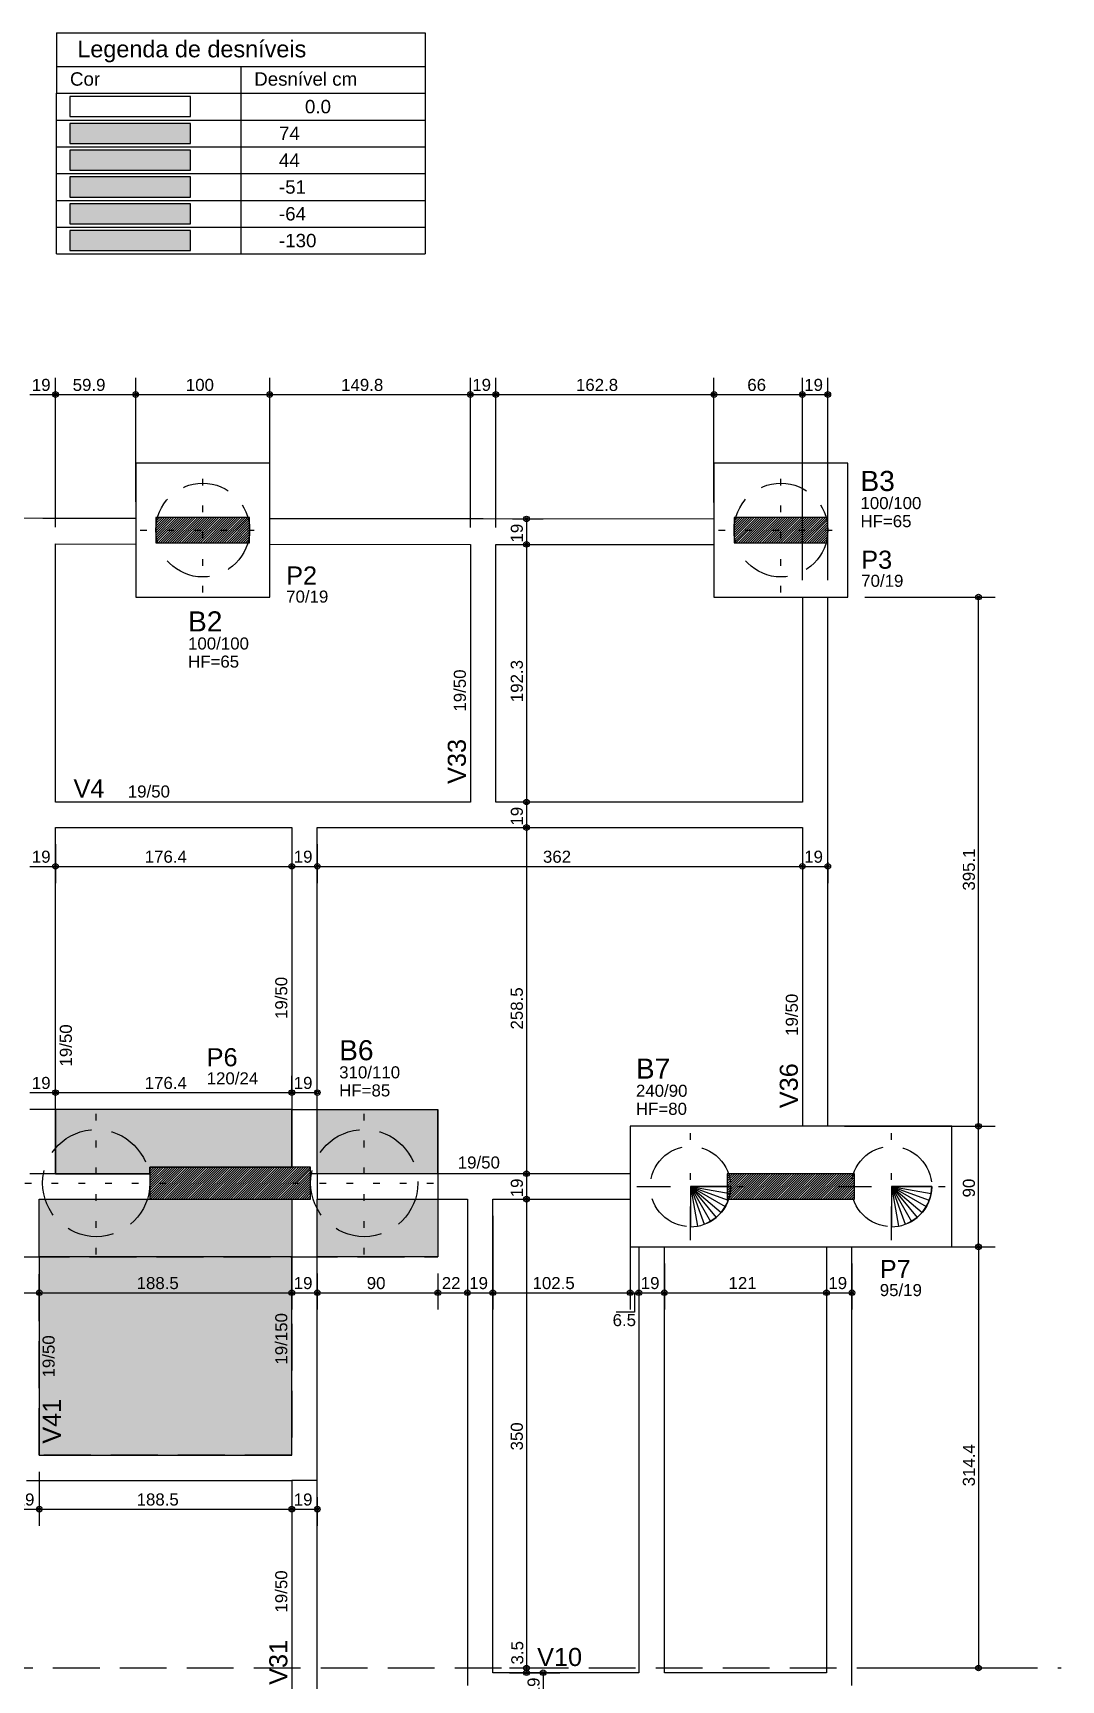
# Model space of a CAD drawing. Extents: x 0 to 119, y 0 to 84.
# Drawn here: x 24.06 to 39.4, y 30.55 to 55.14 of the extents above; entities that cross this region are included whole.
import ezdxf

# ---------------------------------------------------------------- set-up
doc = ezdxf.new("R2010")
doc.units = 0
doc.header["$MEASUREMENT"] = 0
for name, pattern in [('ESTILO_TQS_0001', [1, 0.7, -0.3]), ('ESTILO_TQS_0002', [0.4, 0.1, -0.3]), ('ESTILO_TQS_0003', [1.5, 0.5, -0.4, 0.1, -0.5])]:
    doc.linetypes.add(name, pattern=pattern)
for name, color, linetype in [('1', 3, 'CONTINUOUS'), ('10', 252, 'CONTINUOUS'), ('18', 6, 'CONTINUOUS'), ('23', 100, 'CONTINUOUS'), ('25', 130, 'CONTINUOUS'), ('26', 10, 'CONTINUOUS'), ('3', 7, 'CONTINUOUS'), ('32', 250, 'CONTINUOUS'), ('36', 7, 'CONTINUOUS'), ('37', 7, 'CONTINUOUS'), ('41', 7, 'CONTINUOUS'), ('50', 7, 'CONTINUOUS'), ('54', 7, 'CONTINUOUS'), ('62', 7, 'CONTINUOUS')]:
    doc.layers.add(name, color=color, linetype=linetype)
doc.styles.add('TQS_ARIAL', font='arial.ttf')

msp = doc.modelspace()

# ---------------------------------------------------------------- linework, layer by layer
at = {"layer": '1', "color": 3, "linetype": 'Continuous'}
for p, q in [((26.59376, 47.71812), (26.59376, 47.71812)), ((26.59376, 47.71812), (26.59376, 47.71812)), ((35.223805, 47.718099), (35.223805, 47.718099)), ((35.223805, 47.718099), (35.223805, 47.718099)), ((27.003781, 37.96812), (27.003781, 37.96812)), ((27.003781, 37.96812), (27.003781, 37.96812)), ((35.373804, 37.91612), (35.373804, 37.91612)), ((35.373804, 37.91612), (35.373804, 37.91612))]:
    msp.add_line(p, q, dxfattribs=at)
for points in [[(33.873804, 37.91612), (33.873804, 37.31612), (33.926121, 37.318405), (33.977993, 37.325235), (34.028132, 37.336307), (34.079016, 37.352304), (34.131526, 37.37429), (34.173804, 37.396505), (34.222381, 37.427761), (34.259477, 37.456493), (34.299066, 37.492856), (34.333431, 37.530447), (34.368263, 37.576252), (34.393419, 37.61612), (34.419553, 37.666804), (34.43762, 37.710908), (34.45483, 37.766424), (34.464689, 37.811931), (34.471978, 37.869342), (34.473804, 37.91612), (33.873804, 37.91612)], [(36.873804, 37.91612), (36.873804, 37.31612), (36.926121, 37.318405), (36.977993, 37.325235), (37.028132, 37.336307), (37.079016, 37.352304), (37.131526, 37.37429), (37.173804, 37.396505), (37.222381, 37.427761), (37.259477, 37.456493), (37.299066, 37.492856), (37.333431, 37.530447), (37.368263, 37.576252), (37.393419, 37.61612), (37.419553, 37.666804), (37.43762, 37.710908), (37.45483, 37.766424), (37.464689, 37.811931), (37.471978, 37.869342), (37.473804, 37.91612), (36.873804, 37.91612)]]:
    msp.add_lwpolyline(points, dxfattribs=at)
at = {"layer": '10', "color": 252, "linetype": 'ESTILO_TQS_0002'}
for p, q in [((26.59376, 46.78502), (26.59376, 48.65122)), ((35.223805, 46.784999), (35.223805, 48.651199)), ((25.66066, 47.71812), (27.52686, 47.71812)), ((34.290705, 47.718099), (36.156905, 47.718099)), ((25.003781, 36.90172), (25.003781, 39.03452)), ((29.003781, 36.90172), (29.003781, 39.03452)), ((23.937381, 37.96812), (26.070181, 37.96812)), ((27.937381, 37.96812), (30.070181, 37.96812))]:
    msp.add_line(p, q, dxfattribs=at)
at = {"layer": '10', "color": 252, "linetype": 'ESTILO_TQS_0003'}
for p, q in [((33.873804, 37.11632), (33.873804, 38.71592)), ((36.873804, 37.11632), (36.873804, 38.71592)), ((33.074004, 37.91612), (34.673604, 37.91612)), ((36.074004, 37.91612), (37.673604, 37.91612))]:
    msp.add_line(p, q, dxfattribs=at)
at = {"layer": '10', "color": 252, "linetype": 'Continuous'}
for p, q in [((33.873804, 37.91612), (33.873804, 37.31612)), ((33.873804, 37.91612), (33.977993, 37.325235)), ((33.873804, 37.91612), (34.079016, 37.352304)), ((33.873804, 37.91612), (34.173804, 37.396505)), ((33.873804, 37.91612), (34.259477, 37.456493)), ((33.873804, 37.91612), (34.333431, 37.530447)), ((33.873804, 37.91612), (34.393419, 37.61612)), ((33.873804, 37.91612), (34.43762, 37.710908)), ((33.873804, 37.91612), (34.464689, 37.811931)), ((33.873804, 37.91612), (34.473804, 37.91612)), ((36.873804, 37.91612), (36.873804, 37.31612)), ((36.873804, 37.91612), (36.977993, 37.325235)), ((36.873804, 37.91612), (37.079016, 37.352304)), ((36.873804, 37.91612), (37.173804, 37.396505)), ((36.873804, 37.91612), (37.259477, 37.456493)), ((36.873804, 37.91612), (37.333431, 37.530447)), ((36.873804, 37.91612), (37.393419, 37.61612)), ((36.873804, 37.91612), (37.43762, 37.710908)), ((36.873804, 37.91612), (37.464689, 37.811931)), ((36.873804, 37.91612), (37.473804, 37.91612))]:
    msp.add_line(p, q, dxfattribs=at)
at = {"layer": '10', "color": 252, "linetype": 'ESTILO_TQS_0001'}
for centre, radius in [((26.59376, 47.71812), 0.7), ((35.223805, 47.718099), 0.7), ((25.003781, 37.96812), 0.8), ((29.003781, 37.96812), 0.8), ((33.873804, 37.91612), 0.6), ((36.873804, 37.91612), 0.6)]:
    msp.add_circle(centre, radius, dxfattribs=at)
at = {"layer": '18', "color": 6, "linetype": 'ESTILO_TQS_0001'}
for p, q in [((24.395129, 39.06812), (24.015129, 39.06812)), ((27.923782, 39.06812), (28.303782, 39.06812)), ((30.103781, 38.10812), (30.103781, 37.72812)), ((23.903781, 36.86812), (30.103781, 36.86812))]:
    msp.add_line(p, q, dxfattribs=at)
at = {"layer": '18', "color": 6, "linetype": 'Continuous'}
for p, q in [((27.923782, 39.06812), (24.395129, 39.06812)), ((28.303782, 39.06812), (30.103781, 39.06812)), ((30.103781, 38.10812), (30.103781, 39.06812)), ((30.103781, 37.72812), (30.103781, 36.86812))]:
    msp.add_line(p, q, dxfattribs=at)
for points in [[(25.59376, 46.71812), (27.59376, 46.71812), (27.59376, 48.71812), (25.59376, 48.71812), (25.59376, 46.71812)], [(34.223805, 46.718099), (36.223805, 46.718099), (36.223805, 48.718099), (34.223805, 48.718099), (34.223805, 46.718099)], [(32.973804, 37.01612), (37.773804, 37.01612), (37.773804, 38.81612), (32.973804, 38.81612), (32.973804, 37.01612)]]:
    msp.add_lwpolyline(points, dxfattribs=at)
at = {"layer": '23', "color": 100, "linetype": 'Continuous'}
msp.add_lwpolyline([(24.612257, 52.690964), (26.412257, 52.690964), (26.412257, 52.990964), (24.612257, 52.990964), (24.612257, 52.690964)], dxfattribs=at)
for points in [[(24.612257, 52.690964), (26.412257, 52.690964), (26.412257, 52.990964)], [(24.612257, 52.690964), (26.412257, 52.990964), (24.612257, 52.990964)], [(24.612257, 52.690964), (24.612257, 52.990964), (24.612257, 52.690964)]]:
    msp.add_solid(points, dxfattribs=at)
at = {"layer": '25', "color": 130, "linetype": 'Continuous'}
msp.add_lwpolyline([(24.612257, 53.490964), (26.412257, 53.490964), (26.412257, 53.790964), (24.612257, 53.790964), (24.612257, 53.490964)], dxfattribs=at)
for points in [[(24.612257, 53.490964), (26.412257, 53.490964), (26.412257, 53.790964)], [(24.612257, 53.490964), (26.412257, 53.790964), (24.612257, 53.790964)], [(24.612257, 53.490964), (24.612257, 53.790964), (24.612257, 53.490964)]]:
    msp.add_solid(points, dxfattribs=at)
at = {"layer": '26', "color": 10, "linetype": 'Continuous'}
msp.add_lwpolyline([(24.612257, 53.090964), (26.412257, 53.090964), (26.412257, 53.390964), (24.612257, 53.390964), (24.612257, 53.090964)], dxfattribs=at)
for points in [[(24.612257, 53.090964), (26.412257, 53.090964), (26.412257, 53.390964)], [(24.612257, 53.090964), (26.412257, 53.390964), (24.612257, 53.390964)], [(24.612257, 53.090964), (24.612257, 53.390964), (24.612257, 53.090964)]]:
    msp.add_solid(points, dxfattribs=at)
at = {"layer": '3', "color": 7, "linetype": 'Continuous'}
for p, q in [((24.412257, 55.140964), (24.412257, 54.240964)), ((24.412257, 55.140964), (29.912257, 55.140964)), ((29.912257, 55.140964), (29.912257, 54.640964)), ((24.412257, 54.640964), (29.912257, 54.640964)), ((27.162257, 54.640964), (27.162257, 54.240964)), ((29.912257, 54.640964), (29.912257, 54.240964)), ((24.412257, 54.240964), (29.912257, 54.240964)), ((24.412257, 53.840964), (24.412257, 54.240964)), ((27.162257, 54.240964), (27.162257, 53.840964)), ((29.912257, 54.240964), (29.912257, 53.840964)), ((24.412257, 53.840964), (29.912257, 53.840964)), ((24.412257, 53.440964), (24.412257, 53.840964)), ((27.162257, 53.840964), (27.162257, 53.440964)), ((29.912257, 53.840964), (29.912257, 53.440964)), ((24.412257, 53.440964), (29.912257, 53.440964)), ((24.412257, 53.040964), (24.412257, 53.440964)), ((27.162257, 53.440964), (27.162257, 53.040964)), ((29.912257, 53.440964), (29.912257, 53.040964)), ((24.412257, 53.040964), (29.912257, 53.040964)), ((24.412257, 52.640964), (24.412257, 53.040964)), ((27.162257, 53.040964), (27.162257, 52.640964)), ((29.912257, 53.040964), (29.912257, 52.640964)), ((24.412257, 52.640964), (29.912257, 52.640964)), ((24.412257, 52.640964), (24.412257, 52.640964)), ((24.412257, 52.240964), (24.412257, 52.640964)), ((27.162257, 52.640964), (27.162257, 52.640964)), ((27.162257, 52.640964), (27.162257, 52.240964)), ((29.912257, 52.640964), (29.912257, 52.640964)), ((29.912257, 52.640964), (29.912257, 52.240964)), ((24.412257, 51.840964), (24.412257, 52.240964)), ((24.412257, 52.240964), (29.912257, 52.240964)), ((24.412257, 52.240964), (24.412257, 52.240964)), ((24.412257, 52.240964), (29.912257, 52.240964)), ((24.412257, 52.240964), (24.412257, 52.240964)), ((27.162257, 52.240964), (27.162257, 51.840964)), ((27.162257, 52.240964), (27.162257, 52.240964)), ((27.162257, 52.240964), (27.162257, 52.240964)), ((29.912257, 52.240964), (29.912257, 51.840964)), ((29.912257, 52.240964), (29.912257, 52.240964)), ((29.912257, 52.240964), (29.912257, 52.240964)), ((24.412257, 51.840964), (29.912257, 51.840964)), ((24.395129, 38.10812), (24.015129, 38.10812)), ((25.803781, 38.10812), (24.395129, 38.10812)), ((28.303782, 38.10812), (28.203781, 38.10812)), ((28.303782, 38.10812), (28.303782, 37.72812))]:
    msp.add_line(p, q, dxfattribs=at)
for points in [[(24.612257, 53.890964), (26.412257, 53.890964), (26.412257, 54.190964), (24.612257, 54.190964), (24.612257, 53.890964)], [(24.612257, 53.490964), (26.412257, 53.490964), (26.412257, 53.790964), (24.612257, 53.790964), (24.612257, 53.490964)], [(24.612257, 53.090964), (26.412257, 53.090964), (26.412257, 53.390964), (24.612257, 53.390964), (24.612257, 53.090964)], [(24.612257, 52.690964), (26.412257, 52.690964), (26.412257, 52.990964), (24.612257, 52.990964), (24.612257, 52.690964)], [(24.612257, 52.290964), (26.412257, 52.290964), (26.412257, 52.590964), (24.612257, 52.590964), (24.612257, 52.290964)], [(24.612257, 51.890964), (26.412257, 51.890964), (26.412257, 52.190964), (24.612257, 52.190964), (24.612257, 51.890964)], [(24.205308, 47.890829), (19.99376, 47.89402)], [(25.59376, 47.889526), (24.205308, 47.890829)], [(30.778962, 47.88466), (27.59376, 47.887649)], [(34.223805, 47.881428), (30.778962, 47.88466)], [(24.395129, 47.51065), (25.59376, 47.509526)], [(24.395129, 43.657811), (24.395129, 47.51065)], [(27.59376, 47.507649), (30.588783, 47.504839)], [(30.588783, 47.504839), (30.588783, 43.657811)], [(30.968783, 47.504482), (34.223805, 47.501428)], [(30.968783, 43.657811), (30.968783, 47.504482)], [(35.543772, 46.718099), (35.543772, 43.657811)], [(35.923772, 43.467811), (35.923772, 46.718099)], [(28.113782, 43.657811), (24.395129, 43.657811)], [(30.588783, 43.657811), (28.113782, 43.657811)], [(35.543772, 43.657811), (30.968783, 43.657811)], [(35.923772, 38.81612), (35.923772, 43.467811)], [(24.395129, 43.277811), (27.923782, 43.277811)], [(24.395129, 41.93636), (24.395129, 43.277811)], [(27.923782, 43.277811), (27.923782, 38.20812)], [(28.303782, 43.277811), (30.778783, 43.277811)], [(28.303782, 38.10812), (28.303782, 43.277811)], [(30.778783, 43.277811), (35.543772, 43.277811)], [(35.543772, 43.277811), (35.543772, 38.81612)], [(24.395129, 38.10812), (24.395129, 41.93636)], [(30.73376, 38.10812), (28.303782, 38.10812)], [(32.973804, 38.10812), (30.73376, 38.10812)], [(28.303782, 37.72812), (30.54376, 37.72812)], [(28.303782, 33.71812), (28.303782, 37.72812)], [(30.54376, 37.72812), (30.54376, 30.467146)], [(30.92376, 30.657146), (30.92376, 37.72812)], [(30.92376, 37.72812), (32.973804, 37.72812)], [(33.103824, 37.01612), (33.103824, 30.657146)], [(33.483824, 30.657146), (33.483824, 37.01612)], [(35.903826, 37.01612), (35.903826, 30.657146)], [(36.283826, 30.467146), (36.283826, 37.01612)], [(28.303782, 30.205977), (28.303782, 33.71812)], [(23.963775, 33.52812), (27.923782, 33.52812)], [(27.923782, 33.52812), (27.923782, 30.205977)], [(28.303782, 33.52812), (27.923782, 33.52812)], [(33.103824, 30.657146), (30.92376, 30.657146)], [(35.903826, 30.657146), (33.483824, 30.657146)]]:
    msp.add_lwpolyline(points, dxfattribs=at)
at = {"layer": '3', "color": 7, "linetype": 'ESTILO_TQS_0001'}
for points in [[(24.153775, 33.90812), (24.153775, 36.86812)], [(27.923782, 36.86812), (27.923782, 33.90812)], [(27.923782, 33.90812), (24.153775, 33.90812)]]:
    msp.add_lwpolyline(points, dxfattribs=at)
at = {"layer": '32', "color": 250, "linetype": 'Continuous'}
for p, q in [((24.395129, 47.76065), (24.395129, 49.992069)), ((24.395129, 47.76065), (24.395129, 49.992069)), ((25.59376, 48.139526), (25.59376, 49.992069)), ((25.59376, 48.139526), (25.59376, 49.992069)), ((27.59376, 48.137649), (27.59376, 49.992069)), ((27.59376, 48.137649), (27.59376, 49.992069)), ((30.588783, 47.754839), (30.588783, 49.992069)), ((30.588783, 47.754839), (30.588783, 49.992069)), ((30.968783, 47.754482), (30.968783, 49.992069)), ((30.968783, 47.754482), (30.968783, 49.992069)), ((34.223805, 48.131428), (34.223805, 49.992069)), ((34.223805, 48.131428), (34.223805, 49.992069)), ((35.543772, 46.968099), (35.543772, 49.992069)), ((35.543772, 46.968099), (35.543772, 49.992069)), ((35.923772, 46.968099), (35.923772, 49.992069)), ((24.015129, 49.742069), (24.395129, 49.742069)), ((24.395129, 49.742069), (25.59376, 49.742069)), ((25.59376, 49.742069), (27.59376, 49.742069)), ((27.59376, 49.742069), (30.588783, 49.742069)), ((30.588783, 49.742069), (30.968783, 49.742069)), ((30.968783, 49.742069), (34.223805, 49.742069)), ((34.223805, 49.742069), (35.543772, 49.742069)), ((35.543772, 49.742069), (35.923772, 49.742069)), ((25.59376, 47.889526), (25.59376, 47.889526)), ((25.59376, 47.889526), (25.59376, 47.889526)), ((27.59376, 47.887649), (27.59376, 47.887649)), ((27.59376, 47.887649), (27.59376, 47.887649)), ((30.968783, 47.884482), (30.968783, 47.884482)), ((31.218783, 47.884482), (31.675681, 47.884482)), ((31.425681, 47.884482), (31.425681, 47.504482)), ((34.223805, 47.881428), (34.223805, 47.881428)), ((34.223805, 47.881428), (34.223805, 47.881428)), ((24.395129, 47.51065), (24.395129, 47.51065)), ((24.395129, 47.51065), (24.395129, 47.51065)), ((30.588783, 47.504839), (30.588783, 47.504839)), ((30.588783, 47.504839), (30.588783, 47.504839)), ((30.968783, 47.504482), (30.968783, 47.504482)), ((30.968783, 47.504482), (30.968783, 47.504482)), ((30.968783, 47.504482), (30.968783, 47.504482)), ((30.968783, 47.504482), (30.968783, 47.504482)), ((31.218783, 47.504482), (31.675681, 47.504482)), ((31.218783, 47.504482), (31.675681, 47.504482)), ((31.425681, 47.504482), (31.425681, 43.657811)), ((35.543772, 46.718099), (35.543772, 46.718099)), ((35.543772, 46.718099), (35.543772, 46.718099)), ((35.923772, 46.718099), (35.923772, 46.718099)), ((36.223805, 46.718099), (36.223805, 46.718099)), ((36.473805, 46.718099), (38.423217, 46.718099)), ((38.173217, 38.81612), (38.173217, 46.718099)), ((32.006837, 43.657811), (31.175681, 43.657811)), ((32.006837, 43.657811), (31.175681, 43.657811)), ((31.425681, 43.657811), (31.425681, 43.277811)), ((32.256837, 43.657811), (32.256837, 43.657811)), ((32.256837, 43.657811), (32.256837, 43.657811)), ((24.395129, 43.277811), (24.395129, 43.277811)), ((24.395129, 43.277811), (24.395129, 43.277811)), ((27.923782, 43.277811), (27.923782, 43.277811)), ((27.923782, 43.277811), (27.923782, 43.277811)), ((28.303782, 43.277811), (28.303782, 43.277811)), ((28.303782, 43.277811), (28.303782, 43.277811)), ((30.778783, 43.277811), (30.778783, 43.277811)), ((30.778783, 43.277811), (30.778783, 43.277811)), ((31.028783, 43.277811), (31.675681, 43.277811)), ((31.028783, 43.277811), (31.675681, 43.277811)), ((31.425681, 43.277811), (31.425681, 38.10812)), ((35.543772, 43.277811), (35.543772, 43.277811)), ((35.543772, 43.277811), (35.543772, 43.277811)), ((24.395129, 43.027811), (24.395129, 42.447446)), ((24.395129, 43.027811), (24.395129, 42.447446)), ((27.923782, 43.027811), (27.923782, 42.447446)), ((27.923782, 43.027811), (27.923782, 42.447446)), ((28.303782, 43.027811), (28.303782, 42.447446)), ((28.303782, 43.027811), (28.303782, 42.447446)), ((35.543772, 43.027811), (35.543772, 42.447446)), ((35.543772, 43.027811), (35.543772, 42.447446)), ((35.923772, 43.01104), (35.923772, 43.01104)), ((24.015129, 42.697446), (24.395129, 42.697446)), ((24.395129, 42.697446), (27.923782, 42.697446)), ((27.923782, 42.697446), (28.303782, 42.697446)), ((28.303782, 42.697446), (35.543772, 42.697446)), ((35.543772, 42.697446), (35.923772, 42.697446)), ((35.923772, 42.76104), (35.923772, 42.447446)), ((24.395129, 39.31812), (24.395129, 39.56948)), ((24.395129, 39.31812), (24.395129, 39.56948)), ((27.923782, 39.31812), (27.923782, 39.56948)), ((27.923782, 39.31812), (27.923782, 39.56948)), ((28.303782, 39.31812), (28.303782, 39.56948)), ((24.015129, 39.31948), (24.395129, 39.31948)), ((24.395129, 39.31948), (27.923782, 39.31948)), ((27.923782, 39.31948), (28.303782, 39.31948)), ((24.395129, 39.06812), (24.395129, 39.06812)), ((24.395129, 39.06812), (24.395129, 39.06812)), ((27.923782, 39.06812), (27.923782, 39.06812)), ((27.923782, 39.06812), (27.923782, 39.06812)), ((28.303782, 39.06812), (28.303782, 39.06812)), ((35.923772, 38.81612), (35.923772, 38.81612)), ((36.173772, 38.81612), (38.423217, 38.81612)), ((37.773804, 38.81612), (37.773804, 38.81612)), ((38.023804, 38.81612), (38.423217, 38.81612)), ((38.173217, 37.01612), (38.173217, 38.81612)), ((31.603782, 38.10812), (31.175681, 38.10812)), ((31.603782, 38.10812), (31.175681, 38.10812)), ((31.425681, 38.10812), (31.425681, 37.72812)), ((31.853782, 38.10812), (31.853782, 38.10812)), ((31.853782, 38.10812), (31.853782, 38.10812)), ((30.54376, 37.72812), (30.54376, 37.72812)), ((30.54376, 37.72812), (30.54376, 37.72812)), ((30.92376, 37.72812), (30.92376, 37.72812)), ((30.92376, 37.72812), (30.92376, 37.72812)), ((30.92376, 37.72812), (30.92376, 37.72812)), ((30.92376, 37.72812), (30.92376, 37.72812)), ((31.17376, 37.72812), (31.675681, 37.72812)), ((31.17376, 37.72812), (31.675681, 37.72812)), ((31.425681, 37.72812), (31.425681, 30.72812)), ((32.973804, 37.72812), (32.973804, 37.72812)), ((32.973804, 37.72812), (32.973804, 37.72812)), ((30.54376, 37.47812), (30.54376, 36.081185)), ((30.54376, 37.47812), (30.54376, 36.081185)), ((30.92376, 37.47812), (30.92376, 36.081185)), ((30.92376, 37.47812), (30.92376, 36.081185)), ((32.973804, 37.47812), (32.973804, 36.081185)), ((32.973804, 37.47812), (32.973804, 36.081185)), ((33.103824, 37.01612), (33.103824, 37.01612)), ((33.103824, 37.01612), (33.103824, 37.01612)), ((33.483824, 37.01612), (33.483824, 37.01612)), ((33.483824, 37.01612), (33.483824, 37.01612)), ((35.903826, 37.01612), (35.903826, 37.01612)), ((35.903826, 37.01612), (35.903826, 37.01612)), ((36.283826, 37.01612), (36.283826, 37.01612)), ((36.283826, 37.01612), (36.283826, 37.01612)), ((36.533826, 37.01612), (38.423217, 37.01612)), ((37.773804, 37.01612), (37.773804, 37.01612)), ((38.023804, 37.01612), (38.423217, 37.01612)), ((38.173217, 37.01612), (38.173217, 30.72812)), ((24.153775, 36.86812), (24.153775, 36.86812)), ((27.923782, 36.86812), (27.923782, 36.86812)), ((27.923782, 36.86812), (27.923782, 36.86812)), ((28.303782, 36.86812), (28.303782, 36.86812)), ((28.303782, 36.86812), (28.303782, 36.86812)), ((30.103781, 36.86812), (30.103781, 36.86812)), ((30.103781, 36.86812), (30.103781, 36.86812)), ((33.103824, 36.76612), (33.103824, 36.081185)), ((33.103824, 36.76612), (33.103824, 36.081185)), ((33.483824, 36.76612), (33.483824, 36.081185)), ((33.483824, 36.76612), (33.483824, 36.081185)), ((35.903826, 36.76612), (35.903826, 36.081185)), ((35.903826, 36.76612), (35.903826, 36.081185)), ((36.283826, 36.76612), (36.283826, 36.081185)), ((24.153775, 36.61812), (24.153775, 36.081185)), ((24.153775, 36.61812), (24.153775, 36.61812)), ((27.923782, 36.61812), (27.923782, 36.081185)), ((27.923782, 36.61812), (27.923782, 36.081185)), ((28.303782, 36.61812), (28.303782, 36.081185)), ((28.303782, 36.61812), (28.303782, 36.081185)), ((30.103781, 36.61812), (30.103781, 36.081185)), ((30.103781, 36.61812), (30.103781, 36.081185)), ((23.773775, 36.331185), (24.153775, 36.331185)), ((24.153775, 36.36812), (24.153775, 36.081185)), ((24.153775, 36.331185), (27.923782, 36.331185)), ((27.923782, 36.331185), (28.303782, 36.331185)), ((28.303782, 36.331185), (30.103781, 36.331185)), ((30.103781, 36.331185), (30.54376, 36.331185)), ((30.54376, 36.331185), (30.92376, 36.331185)), ((30.92376, 36.331185), (32.973804, 36.331185)), ((32.973804, 36.331185), (33.103824, 36.331185)), ((33.038814, 36.331185), (33.038814, 36.039232)), ((33.103824, 36.331185), (33.483824, 36.331185)), ((33.483824, 36.331185), (35.903826, 36.331185)), ((35.903826, 36.331185), (36.283826, 36.331185)), ((33.038814, 36.039232), (32.76533, 36.039232)), ((24.153775, 33.90812), (24.153775, 33.90812)), ((24.153775, 33.65812), (24.153775, 32.849932)), ((24.153775, 33.52812), (24.153775, 33.52812)), ((27.923782, 33.52812), (27.923782, 33.52812)), ((27.923782, 33.52812), (27.923782, 33.52812)), ((28.303782, 33.52812), (28.303782, 33.52812)), ((24.153775, 33.27812), (24.153775, 32.849932)), ((27.923782, 33.27812), (27.923782, 32.849932)), ((27.923782, 33.27812), (27.923782, 32.849932)), ((28.303782, 33.27812), (28.303782, 32.849932)), ((23.773775, 33.099932), (24.153775, 33.099932)), ((24.153775, 33.099932), (27.923782, 33.099932)), ((27.923782, 33.099932), (28.303782, 33.099932)), ((30.92376, 30.72812), (30.92376, 30.72812)), ((30.92376, 30.72812), (30.92376, 30.72812)), ((30.92376, 30.657146), (30.92376, 30.657146)), ((30.92376, 30.657146), (30.92376, 30.657146)), ((31.17376, 30.72812), (31.675681, 30.72812)), ((31.17376, 30.72812), (31.675681, 30.72812)), ((31.17376, 30.657146), (31.925681, 30.657146)), ((31.17376, 30.657146), (31.675681, 30.657146)), ((31.425681, 30.72812), (31.425681, 30.657146)), ((31.675681, 30.657146), (31.675681, 30.277146)), ((36.283826, 30.72812), (36.283826, 30.72812)), ((36.533826, 30.72812), (38.423217, 30.72812))]:
    msp.add_line(p, q, dxfattribs=at)
for centre, radius in [((24.395129, 49.742069), 0.041625), ((24.395129, 49.742069), 0.041625), ((24.395129, 49.742069), 0.02075), ((24.395129, 49.742069), 0.02075), ((25.59376, 49.742069), 0.041625), ((25.59376, 49.742069), 0.041625), ((25.59376, 49.742069), 0.02075), ((25.59376, 49.742069), 0.02075), ((27.59376, 49.742069), 0.041625), ((27.59376, 49.742069), 0.041625), ((27.59376, 49.742069), 0.02075), ((27.59376, 49.742069), 0.02075), ((30.588783, 49.742069), 0.041625), ((30.588783, 49.742069), 0.041625), ((30.588783, 49.742069), 0.02075), ((30.588783, 49.742069), 0.02075), ((30.968783, 49.742069), 0.041625), ((30.968783, 49.742069), 0.041625), ((30.968783, 49.742069), 0.02075), ((30.968783, 49.742069), 0.02075), ((34.223805, 49.742069), 0.041625), ((34.223805, 49.742069), 0.041625), ((34.223805, 49.742069), 0.02075), ((34.223805, 49.742069), 0.02075), ((35.543772, 49.742069), 0.041625), ((35.543772, 49.742069), 0.041625), ((35.543772, 49.742069), 0.02075), ((35.543772, 49.742069), 0.02075), ((35.923772, 49.742069), 0.041625), ((35.923772, 49.742069), 0.02075), ((31.425681, 47.884482), 0.041625), ((31.425681, 47.884482), 0.02075), ((31.425681, 47.504482), 0.041625), ((31.425681, 47.504482), 0.041625), ((31.425681, 47.504482), 0.02075), ((31.425681, 47.504482), 0.02075), ((38.173217, 46.718099), 0.041625), ((38.173217, 46.718099), 0.02075), ((31.425681, 43.657811), 0.041625), ((31.425681, 43.657811), 0.041625), ((31.425681, 43.657811), 0.02075), ((31.425681, 43.657811), 0.02075), ((31.425681, 43.277811), 0.041625), ((31.425681, 43.277811), 0.041625), ((31.425681, 43.277811), 0.02075), ((31.425681, 43.277811), 0.02075), ((24.395129, 42.697446), 0.041625), ((24.395129, 42.697446), 0.041625), ((24.395129, 42.697446), 0.02075), ((24.395129, 42.697446), 0.02075), ((27.923782, 42.697446), 0.041625), ((27.923782, 42.697446), 0.041625), ((27.923782, 42.697446), 0.02075), ((27.923782, 42.697446), 0.02075), ((28.303782, 42.697446), 0.041625), ((28.303782, 42.697446), 0.041625), ((28.303782, 42.697446), 0.02075), ((28.303782, 42.697446), 0.02075), ((35.543772, 42.697446), 0.041625), ((35.543772, 42.697446), 0.041625), ((35.543772, 42.697446), 0.02075), ((35.543772, 42.697446), 0.02075), ((35.923772, 42.697446), 0.041625), ((35.923772, 42.697446), 0.02075), ((24.395129, 39.31948), 0.041625), ((24.395129, 39.31948), 0.041625), ((27.923782, 39.31948), 0.041625), ((27.923782, 39.31948), 0.041625), ((28.303782, 39.31948), 0.041625), ((24.395129, 39.31948), 0.02075), ((24.395129, 39.31948), 0.02075), ((27.923782, 39.31948), 0.02075), ((27.923782, 39.31948), 0.02075), ((28.303782, 39.31948), 0.02075), ((38.173217, 38.81612), 0.041625), ((38.173217, 38.81612), 0.041625), ((38.173217, 38.81612), 0.02075), ((38.173217, 38.81612), 0.02075), ((31.425681, 38.10812), 0.041625), ((31.425681, 38.10812), 0.041625), ((31.425681, 38.10812), 0.02075), ((31.425681, 38.10812), 0.02075), ((31.425681, 37.72812), 0.041625), ((31.425681, 37.72812), 0.041625), ((31.425681, 37.72812), 0.02075), ((31.425681, 37.72812), 0.02075), ((38.173217, 37.01612), 0.041625), ((38.173217, 37.01612), 0.041625), ((38.173217, 37.01612), 0.02075), ((38.173217, 37.01612), 0.02075), ((24.153775, 36.331185), 0.041625), ((24.153775, 36.331185), 0.041625), ((24.153775, 36.331185), 0.02075), ((24.153775, 36.331185), 0.02075), ((27.923782, 36.331185), 0.041625), ((27.923782, 36.331185), 0.041625), ((27.923782, 36.331185), 0.02075), ((27.923782, 36.331185), 0.02075), ((28.303782, 36.331185), 0.041625), ((28.303782, 36.331185), 0.041625), ((28.303782, 36.331185), 0.02075), ((28.303782, 36.331185), 0.02075), ((30.103781, 36.331185), 0.041625), ((30.103781, 36.331185), 0.041625), ((30.103781, 36.331185), 0.02075), ((30.103781, 36.331185), 0.02075), ((30.54376, 36.331185), 0.041625), ((30.54376, 36.331185), 0.041625), ((30.54376, 36.331185), 0.02075), ((30.54376, 36.331185), 0.02075), ((30.92376, 36.331185), 0.041625), ((30.92376, 36.331185), 0.041625), ((30.92376, 36.331185), 0.02075), ((30.92376, 36.331185), 0.02075), ((32.973804, 36.331185), 0.041625), ((32.973804, 36.331185), 0.041625), ((32.973804, 36.331185), 0.02075), ((32.973804, 36.331185), 0.02075), ((33.103824, 36.331185), 0.041625), ((33.103824, 36.331185), 0.041625), ((33.103824, 36.331185), 0.02075), ((33.103824, 36.331185), 0.02075), ((33.483824, 36.331185), 0.041625), ((33.483824, 36.331185), 0.041625), ((33.483824, 36.331185), 0.02075), ((33.483824, 36.331185), 0.02075), ((35.903826, 36.331185), 0.041625), ((35.903826, 36.331185), 0.041625), ((35.903826, 36.331185), 0.02075), ((35.903826, 36.331185), 0.02075), ((36.283826, 36.331185), 0.041625), ((36.283826, 36.331185), 0.02075), ((24.153775, 33.099932), 0.041625), ((24.153775, 33.099932), 0.041625), ((24.153775, 33.099932), 0.02075), ((24.153775, 33.099932), 0.02075), ((27.923782, 33.099932), 0.041625), ((27.923782, 33.099932), 0.041625), ((27.923782, 33.099932), 0.02075), ((27.923782, 33.099932), 0.02075), ((28.303782, 33.099932), 0.041625), ((28.303782, 33.099932), 0.02075), ((31.425681, 30.72812), 0.041625), ((31.425681, 30.72812), 0.041625), ((31.425681, 30.72812), 0.02075), ((31.425681, 30.72812), 0.02075), ((38.173217, 30.72812), 0.041625), ((38.173217, 30.72812), 0.02075), ((31.425681, 30.657146), 0.041625), ((31.425681, 30.657146), 0.02075), ((31.675681, 30.657146), 0.041625), ((31.675681, 30.657146), 0.02075)]:
    msp.add_circle(centre, radius, dxfattribs=at)
at = {"layer": '41', "linetype": 'ESTILO_TQS_0001'}
msp.add_line((4.355323, 30.72812), (39.404872, 30.72812), dxfattribs=at)
at = {"layer": '50', "linetype": 'Continuous'}
for points in [[(24.612257, 51.890964), (26.412257, 51.890964), (26.412257, 52.190964), (24.612257, 52.190964), (24.612257, 51.890964)], [(24.395129, 39.06812), (24.395129, 38.10812), (25.803781, 38.10812), (25.803781, 38.20812), (27.923782, 38.20812), (27.923782, 39.06812), (24.395129, 39.06812)], [(30.103781, 38.10812), (28.303782, 38.10812), (28.303782, 39.06812), (30.103781, 39.06812), (30.103781, 38.10812)], [(27.923782, 36.86812), (24.153775, 36.86812), (24.153775, 37.72812), (27.923782, 37.72812), (27.923782, 36.86812)], [(30.103781, 36.86812), (28.303782, 36.86812), (28.303782, 37.72812), (30.103781, 37.72812), (30.103781, 36.86812)], [(24.153775, 33.90812), (27.923782, 33.90812), (27.923782, 36.86812), (24.153775, 36.86812), (24.153775, 33.90812)]]:
    msp.add_lwpolyline(points, dxfattribs=at)
for points in [[(24.612257, 51.890964), (26.412257, 51.890964), (26.412257, 52.190964)], [(24.612257, 51.890964), (26.412257, 52.190964), (24.612257, 52.190964)], [(24.612257, 51.890964), (24.612257, 52.190964), (24.612257, 51.890964)], [(24.395129, 39.06812), (24.395129, 38.10812), (25.803781, 38.10812)], [(24.395129, 39.06812), (25.803781, 38.10812), (25.803781, 38.20812)], [(24.395129, 39.06812), (25.803781, 38.20812), (27.923782, 38.20812)], [(24.395129, 39.06812), (27.923782, 38.20812), (27.923782, 39.06812)], [(24.395129, 39.06812), (27.923782, 39.06812), (24.395129, 39.06812)], [(30.103781, 38.10812), (28.303782, 38.10812), (28.303782, 39.06812)], [(30.103781, 38.10812), (28.303782, 39.06812), (30.103781, 39.06812)], [(30.103781, 38.10812), (30.103781, 39.06812), (30.103781, 38.10812)], [(27.923782, 36.86812), (24.153775, 36.86812), (24.153775, 37.72812)], [(27.923782, 36.86812), (24.153775, 37.72812), (27.923782, 37.72812)], [(27.923782, 36.86812), (27.923782, 37.72812), (27.923782, 36.86812)], [(30.103781, 36.86812), (28.303782, 36.86812), (28.303782, 37.72812)], [(30.103781, 36.86812), (28.303782, 37.72812), (30.103781, 37.72812)], [(30.103781, 36.86812), (30.103781, 37.72812), (30.103781, 36.86812)], [(24.153775, 33.90812), (27.923782, 33.90812), (27.923782, 36.86812)], [(24.153775, 33.90812), (27.923782, 36.86812), (24.153775, 36.86812)], [(24.153775, 33.90812), (24.153775, 36.86812), (24.153775, 33.90812)]]:
    msp.add_solid(points, dxfattribs=at)
at = {"layer": '54', "linetype": 'Continuous'}
msp.add_lwpolyline([(24.612257, 52.290964), (26.412257, 52.290964), (26.412257, 52.590964), (24.612257, 52.590964), (24.612257, 52.290964)], dxfattribs=at)
for points in [[(24.612257, 52.290964), (26.412257, 52.290964), (26.412257, 52.590964)], [(24.612257, 52.290964), (26.412257, 52.590964), (24.612257, 52.590964)], [(24.612257, 52.290964), (24.612257, 52.590964), (24.612257, 52.290964)]]:
    msp.add_solid(points, dxfattribs=at)
at = {"layer": '62', "linetype": 'Continuous'}
for p, q in [((25.89376, 47.531228), (26.270652, 47.90812)), ((25.89376, 47.566583), (26.235297, 47.90812)), ((25.89376, 47.601938), (26.199942, 47.90812)), ((25.89376, 47.637294), (26.164586, 47.90812)), ((25.89376, 47.672649), (26.129231, 47.90812)), ((25.89376, 47.708004), (26.093876, 47.90812)), ((25.89376, 47.74336), (26.05852, 47.90812)), ((25.89376, 47.778715), (26.023165, 47.90812)), ((25.89376, 47.81407), (25.98781, 47.90812)), ((25.89376, 47.849426), (25.952454, 47.90812)), ((25.89376, 47.884781), (25.917099, 47.90812)), ((25.926008, 47.52812), (26.306008, 47.90812)), ((25.961363, 47.52812), (26.341363, 47.90812)), ((25.996719, 47.52812), (26.376719, 47.90812)), ((26.032074, 47.52812), (26.412074, 47.90812)), ((26.067429, 47.52812), (26.447429, 47.90812)), ((26.102785, 47.52812), (26.482785, 47.90812)), ((26.13814, 47.52812), (26.51814, 47.90812)), ((26.173495, 47.52812), (26.553495, 47.90812)), ((26.208851, 47.52812), (26.588851, 47.90812)), ((26.244206, 47.52812), (26.624206, 47.90812)), ((26.279561, 47.52812), (26.659561, 47.90812)), ((26.314917, 47.52812), (26.694917, 47.90812)), ((26.350272, 47.52812), (26.730272, 47.90812)), ((26.385627, 47.52812), (26.765627, 47.90812)), ((26.420983, 47.52812), (26.800983, 47.90812)), ((26.456338, 47.52812), (26.836338, 47.90812)), ((26.491693, 47.52812), (26.871693, 47.90812)), ((26.527049, 47.52812), (26.907049, 47.90812)), ((26.562404, 47.52812), (26.942404, 47.90812)), ((26.597759, 47.52812), (26.977759, 47.90812)), ((26.633115, 47.52812), (27.013115, 47.90812)), ((26.66847, 47.52812), (27.04847, 47.90812)), ((26.703825, 47.52812), (27.083825, 47.90812)), ((26.739181, 47.52812), (27.119181, 47.90812)), ((26.774536, 47.52812), (27.154536, 47.90812)), ((26.809891, 47.52812), (27.189891, 47.90812)), ((26.845247, 47.52812), (27.225247, 47.90812)), ((26.880602, 47.52812), (27.260602, 47.90812)), ((26.915957, 47.52812), (27.29376, 47.905923)), ((26.951313, 47.52812), (27.29376, 47.870567)), ((26.986668, 47.52812), (27.29376, 47.835212)), ((27.022023, 47.52812), (27.29376, 47.799857)), ((27.057379, 47.52812), (27.29376, 47.764501)), ((27.092734, 47.52812), (27.29376, 47.729146)), ((34.523805, 47.534569), (34.897334, 47.908099)), ((34.523805, 47.569925), (34.861979, 47.908099)), ((34.523805, 47.60528), (34.826624, 47.908099)), ((34.523805, 47.640635), (34.791268, 47.908099)), ((34.523805, 47.675991), (34.755913, 47.908099)), ((34.523805, 47.711346), (34.720558, 47.908099)), ((34.523805, 47.746702), (34.685202, 47.908099)), ((34.523805, 47.782057), (34.649847, 47.908099)), ((34.523805, 47.817412), (34.614492, 47.908099)), ((34.523805, 47.852768), (34.579136, 47.908099)), ((34.523805, 47.888123), (34.543781, 47.908099)), ((34.55269, 47.528099), (34.93269, 47.908099)), ((34.588045, 47.528099), (34.968045, 47.908099)), ((34.6234, 47.528099), (35.0034, 47.908099)), ((34.658756, 47.528099), (35.038756, 47.908099)), ((34.694111, 47.528099), (35.074111, 47.908099)), ((34.729466, 47.528099), (35.109466, 47.908099)), ((34.764822, 47.528099), (35.144822, 47.908099)), ((34.800177, 47.528099), (35.180177, 47.908099)), ((34.835532, 47.528099), (35.215532, 47.908099)), ((34.870888, 47.528099), (35.250888, 47.908099)), ((34.906243, 47.528099), (35.286243, 47.908099)), ((34.941599, 47.528099), (35.321599, 47.908099)), ((34.976954, 47.528099), (35.356954, 47.908099)), ((35.012309, 47.528099), (35.392309, 47.908099)), ((35.047665, 47.528099), (35.427665, 47.908099)), ((35.08302, 47.528099), (35.46302, 47.908099)), ((35.118375, 47.528099), (35.498375, 47.908099)), ((35.153731, 47.528099), (35.533731, 47.908099)), ((35.189086, 47.528099), (35.569086, 47.908099)), ((35.224441, 47.528099), (35.604441, 47.908099)), ((35.259797, 47.528099), (35.639797, 47.908099)), ((35.295152, 47.528099), (35.675152, 47.908099)), ((35.330507, 47.528099), (35.710507, 47.908099)), ((35.365863, 47.528099), (35.745863, 47.908099)), ((35.401218, 47.528099), (35.781218, 47.908099)), ((35.436573, 47.528099), (35.816573, 47.908099)), ((35.471929, 47.528099), (35.851929, 47.908099)), ((35.507284, 47.528099), (35.887284, 47.908099)), ((35.542639, 47.528099), (35.922639, 47.908099)), ((35.577995, 47.528099), (35.923805, 47.873909)), ((35.61335, 47.528099), (35.923805, 47.838554)), ((35.648705, 47.528099), (35.923805, 47.803199)), ((35.684061, 47.528099), (35.923805, 47.767843)), ((35.719416, 47.528099), (35.923805, 47.732488)), ((27.128089, 47.52812), (27.29376, 47.693791)), ((27.163445, 47.52812), (27.29376, 47.658435)), ((27.1988, 47.52812), (27.29376, 47.62308)), ((27.234155, 47.52812), (27.29376, 47.587725)), ((27.269511, 47.52812), (27.29376, 47.552369)), ((35.754771, 47.528099), (35.923805, 47.697133)), ((35.790127, 47.528099), (35.923805, 47.661777)), ((35.825482, 47.528099), (35.923805, 47.626422)), ((35.860837, 47.528099), (35.923805, 47.591067)), ((35.896193, 47.528099), (35.923805, 47.555711)), ((25.803781, 37.753886), (26.258015, 38.20812)), ((25.803781, 37.789241), (26.22266, 38.20812)), ((25.803781, 37.824597), (26.187305, 38.20812)), ((25.803781, 37.859952), (26.151949, 38.20812)), ((25.803781, 37.895307), (26.116594, 38.20812)), ((25.803781, 37.930663), (26.081239, 38.20812)), ((25.803781, 37.966018), (26.045883, 38.20812)), ((25.803781, 38.001373), (26.010528, 38.20812)), ((25.803781, 38.036729), (25.975173, 38.20812)), ((25.803781, 38.072084), (25.939817, 38.20812)), ((25.803781, 38.107439), (25.904462, 38.20812)), ((25.803781, 38.142795), (25.869107, 38.20812)), ((25.803781, 38.17815), (25.833751, 38.20812)), ((25.813371, 37.72812), (26.293371, 38.20812)), ((25.848726, 37.72812), (26.328726, 38.20812)), ((25.884081, 37.72812), (26.364081, 38.20812)), ((25.919437, 37.72812), (26.399437, 38.20812)), ((25.954792, 37.72812), (26.434792, 38.20812)), ((25.990147, 37.72812), (26.470147, 38.20812)), ((26.025503, 37.72812), (26.505503, 38.20812)), ((26.060858, 37.72812), (26.540858, 38.20812)), ((26.096213, 37.72812), (26.576213, 38.20812)), ((26.131569, 37.72812), (26.611569, 38.20812)), ((26.166924, 37.72812), (26.646924, 38.20812)), ((26.202279, 37.72812), (26.682279, 38.20812)), ((26.237635, 37.72812), (26.717635, 38.20812)), ((26.27299, 37.72812), (26.75299, 38.20812)), ((26.308345, 37.72812), (26.788345, 38.20812)), ((26.343701, 37.72812), (26.823701, 38.20812)), ((26.379056, 37.72812), (26.859056, 38.20812)), ((26.414412, 37.72812), (26.894412, 38.20812)), ((26.449767, 37.72812), (26.929767, 38.20812)), ((26.485122, 37.72812), (26.965122, 38.20812)), ((26.520478, 37.72812), (27.000478, 38.20812)), ((26.555833, 37.72812), (27.035833, 38.20812)), ((26.591188, 37.72812), (27.071188, 38.20812)), ((26.626544, 37.72812), (27.106544, 38.20812)), ((26.661899, 37.72812), (27.141899, 38.20812)), ((26.697254, 37.72812), (27.177254, 38.20812)), ((26.73261, 37.72812), (27.21261, 38.20812)), ((26.767965, 37.72812), (27.247965, 38.20812)), ((26.80332, 37.72812), (27.28332, 38.20812)), ((26.838676, 37.72812), (27.318676, 38.20812)), ((26.874031, 37.72812), (27.354031, 38.20812)), ((26.909386, 37.72812), (27.389386, 38.20812)), ((26.944742, 37.72812), (27.424742, 38.20812)), ((26.980097, 37.72812), (27.460097, 38.20812)), ((27.015452, 37.72812), (27.495452, 38.20812)), ((27.050808, 37.72812), (27.530808, 38.20812)), ((27.086163, 37.72812), (27.566163, 38.20812)), ((27.121518, 37.72812), (27.601518, 38.20812)), ((27.156874, 37.72812), (27.636874, 38.20812)), ((27.192229, 37.72812), (27.672229, 38.20812)), ((27.227584, 37.72812), (27.707584, 38.20812)), ((27.26294, 37.72812), (27.74294, 38.20812)), ((27.298295, 37.72812), (27.778295, 38.20812)), ((27.33365, 37.72812), (27.81365, 38.20812)), ((27.369006, 37.72812), (27.849006, 38.20812)), ((27.404361, 37.72812), (27.884361, 38.20812)), ((27.439716, 37.72812), (27.919716, 38.20812)), ((27.475072, 37.72812), (27.955072, 38.20812)), ((27.510427, 37.72812), (27.990427, 38.20812)), ((27.545782, 37.72812), (28.025782, 38.20812)), ((27.581138, 37.72812), (28.061138, 38.20812)), ((27.616493, 37.72812), (28.096493, 38.20812)), ((27.651848, 37.72812), (28.131848, 38.20812)), ((27.687204, 37.72812), (28.167204, 38.20812)), ((27.722559, 37.72812), (28.202559, 38.20812)), ((27.757914, 37.72812), (28.203781, 38.173987)), ((27.79327, 37.72812), (28.203781, 38.138632)), ((27.828625, 37.72812), (28.203781, 38.103276)), ((27.86398, 37.72812), (28.203781, 38.067921)), ((27.899336, 37.72812), (28.203781, 38.032566)), ((27.934691, 37.72812), (28.203781, 37.99721)), ((27.970046, 37.72812), (28.203781, 37.961855)), ((28.005402, 37.72812), (28.203781, 37.926499)), ((28.040757, 37.72812), (28.203781, 37.891144)), ((34.423804, 37.747206), (34.782718, 38.10612)), ((34.423804, 37.782562), (34.747363, 38.10612)), ((34.423804, 37.817917), (34.712007, 38.10612)), ((34.423804, 37.853272), (34.676652, 38.10612)), ((34.423804, 37.888628), (34.641297, 38.10612)), ((34.423804, 37.923983), (34.605941, 38.10612)), ((34.423804, 37.959338), (34.570586, 38.10612)), ((34.423804, 37.994694), (34.535231, 38.10612)), ((34.423804, 38.030049), (34.499875, 38.10612)), ((34.423804, 38.065404), (34.46452, 38.10612)), ((34.423804, 38.10076), (34.429165, 38.10612)), ((34.438073, 37.72612), (34.818073, 38.10612)), ((34.473429, 37.72612), (34.853429, 38.10612)), ((34.508784, 37.72612), (34.888784, 38.10612)), ((34.544139, 37.72612), (34.924139, 38.10612)), ((34.579495, 37.72612), (34.959495, 38.10612)), ((34.61485, 37.72612), (34.99485, 38.10612)), ((34.650206, 37.72612), (35.030206, 38.10612)), ((34.685561, 37.72612), (35.065561, 38.10612)), ((34.720916, 37.72612), (35.100916, 38.10612)), ((34.756272, 37.72612), (35.136272, 38.10612)), ((34.791627, 37.72612), (35.171627, 38.10612)), ((34.826982, 37.72612), (35.206982, 38.10612)), ((34.862338, 37.72612), (35.242338, 38.10612)), ((34.897693, 37.72612), (35.277693, 38.10612)), ((34.933048, 37.72612), (35.313048, 38.10612)), ((34.968404, 37.72612), (35.348404, 38.10612)), ((35.003759, 37.72612), (35.383759, 38.10612)), ((35.039114, 37.72612), (35.419114, 38.10612)), ((35.07447, 37.72612), (35.45447, 38.10612)), ((35.109825, 37.72612), (35.489825, 38.10612)), ((35.14518, 37.72612), (35.52518, 38.10612)), ((35.180536, 37.72612), (35.560536, 38.10612)), ((35.215891, 37.72612), (35.595891, 38.10612)), ((35.251246, 37.72612), (35.631246, 38.10612)), ((35.286602, 37.72612), (35.666602, 38.10612)), ((35.321957, 37.72612), (35.701957, 38.10612)), ((35.357312, 37.72612), (35.737312, 38.10612)), ((35.392668, 37.72612), (35.772668, 38.10612)), ((35.428023, 37.72612), (35.808023, 38.10612)), ((35.463378, 37.72612), (35.843378, 38.10612)), ((35.498734, 37.72612), (35.878734, 38.10612)), ((35.534089, 37.72612), (35.914089, 38.10612)), ((35.569444, 37.72612), (35.949444, 38.10612)), ((35.6048, 37.72612), (35.9848, 38.10612)), ((35.640155, 37.72612), (36.020155, 38.10612)), ((35.67551, 37.72612), (36.05551, 38.10612)), ((35.710866, 37.72612), (36.090866, 38.10612)), ((35.746221, 37.72612), (36.126221, 38.10612)), ((35.781576, 37.72612), (36.161576, 38.10612)), ((35.816932, 37.72612), (36.196932, 38.10612)), ((35.852287, 37.72612), (36.232287, 38.10612)), ((35.887642, 37.72612), (36.267642, 38.10612)), ((35.922998, 37.72612), (36.302998, 38.10612)), ((35.958353, 37.72612), (36.323804, 38.091571)), ((35.993708, 37.72612), (36.323804, 38.056216)), ((36.029064, 37.72612), (36.323804, 38.020861)), ((36.064419, 37.72612), (36.323804, 37.985505)), ((36.099774, 37.72612), (36.323804, 37.95015)), ((36.13513, 37.72612), (36.323804, 37.914795)), ((36.170485, 37.72612), (36.323804, 37.879439)), ((28.076112, 37.72812), (28.203781, 37.855789)), ((28.111468, 37.72812), (28.203781, 37.820433)), ((28.146823, 37.72812), (28.203781, 37.785078)), ((28.182178, 37.72812), (28.203781, 37.749723)), ((36.20584, 37.72612), (36.323804, 37.844084)), ((36.241196, 37.72612), (36.323804, 37.808729)), ((36.276551, 37.72612), (36.323804, 37.773373)), ((36.311906, 37.72612), (36.323804, 37.738018))]:
    msp.add_line(p, q, dxfattribs=at)
for points in [[(25.89376, 47.52812), (27.29376, 47.52812), (27.29376, 47.90812), (25.89376, 47.90812), (25.89376, 47.52812)], [(34.523805, 47.528099), (35.923805, 47.528099), (35.923805, 47.908099), (34.523805, 47.908099), (34.523805, 47.528099)], [(25.803781, 37.72812), (28.203781, 37.72812), (28.203781, 38.20812), (25.803781, 38.20812), (25.803781, 37.72812)], [(34.423804, 37.72612), (36.323804, 37.72612), (36.323804, 38.10612), (34.423804, 38.10612), (34.423804, 37.72612)]]:
    msp.add_lwpolyline(points, dxfattribs=at)

# ---------------------------------------------------------------- texts
at = {"layer": '3', "color": 7, "linetype": 'Continuous', "style": 'TQS_ARIAL'}
for s, height, p in [('Legenda de desníveis', 0.25, (24.721768, 54.776903)), ('Cor', 0.2, (24.612257, 54.353464)), ('Desnível cm', 0.2, (27.362257, 54.353464)), ('     0.0', 0.2, (27.731436, 53.940964)), ('74', 0.2, (27.731436, 53.540964)), ('44', 0.2, (27.731436, 53.140964)), ('-51', 0.2, (27.731436, 52.740964)), ('-64', 0.2, (27.731436, 52.340964)), ('-130', 0.2, (27.731436, 51.940964)), ('-130', 0.2, (27.731436, 51.940964))]:
    msp.add_text(s, height=height, dxfattribs=at).set_placement(p)
at = {"layer": '32', "color": 250, "linetype": 'Continuous', "style": 'TQS_ARIAL'}
for s, p in [('19', (24.043129, 49.796069)), ('59.9', (24.652445, 49.796069)), ('100', (26.34176, 49.796069)), ('149.8', (28.659272, 49.796069)), ('19', (30.616783, 49.796069)), ('162.8', (32.164294, 49.796069)), ('66', (34.721788, 49.796069)), ('19', (35.571772, 49.796069)), ('19', (24.043129, 42.751446)), ('176.4', (25.727456, 42.751446)), ('19', (27.951782, 42.751446)), ('362', (31.671777, 42.751446)), ('19', (35.571772, 42.751446)), ('19', (24.043129, 39.37348)), ('176.4', (25.727456, 39.37348)), ('19', (27.951782, 39.37348)), ('188.5', (25.606779, 36.385185)), ('19', (27.951782, 36.385185)), ('90', (29.041781, 36.385185)), ('22', (30.161771, 36.385185)), ('19', (30.57176, 36.385185)), ('102.5', (31.516782, 36.385185)), ('19', (33.131824, 36.385185)), ('121', (34.441825, 36.385185)), ('19', (35.931826, 36.385185)), ('6.5', (32.711594, 35.832527)), ('19', (23.801775, 33.153932)), ('188.5', (25.606779, 33.153932)), ('19', (27.951782, 33.153932))]:
    msp.add_text(s, height=0.18, dxfattribs=at).set_placement(p)
for s, p in [('19', (31.371681, 47.532482)), ('192.3', (31.371681, 45.149146)), ('19', (31.371681, 43.305811)), ('395.1', (38.119217, 42.33511)), ('258.5', (31.371681, 40.260965)), ('19', (31.371681, 37.75612)), ('90', (38.119217, 37.75412)), ('350', (31.371681, 33.97612)), ('314.4', (38.119217, 33.44012)), ('3.5', (31.378301, 30.780556)), ('19', (31.621681, 30.305146))]:
    msp.add_text(s, height=0.18, rotation=90, dxfattribs=at).set_placement(p)
at = {"layer": '36', "color": 7, "linetype": 'Continuous', "style": 'TQS_ARIAL'}
for s, height, p in [('B3', 0.3, (36.411029, 48.301563)), ('100/100', 0.18, (36.411029, 48.031563)), ('HF=65', 0.18, (36.411029, 47.761563)), ('P3', 0.27, (36.422287, 47.141079)), ('P2', 0.27, (27.839018, 46.905286)), ('70/19', 0.18, (36.422287, 46.871079)), ('70/19', 0.18, (27.839018, 46.635286)), ('B2', 0.3, (26.374572, 46.204785)), ('100/100', 0.18, (26.374572, 45.934785)), ('HF=65', 0.18, (26.374572, 45.664785)), ('B6', 0.3, (28.630631, 39.801875)), ('P6', 0.27, (26.652657, 39.712101)), ('120/24', 0.18, (26.652657, 39.442101)), ('310/110', 0.18, (28.630631, 39.531875)), ('B7', 0.3, (33.059591, 39.527096)), ('HF=85', 0.18, (28.630631, 39.261875)), ('240/90', 0.18, (33.059591, 39.257096)), ('HF=80', 0.18, (33.059591, 38.987096)), ('P7', 0.27, (36.699391, 36.550808)), ('95/19', 0.18, (36.699391, 36.280808))]:
    msp.add_text(s, height=height, dxfattribs=at).set_placement(p)
at = {"layer": '37', "color": 7, "linetype": 'Continuous', "style": 'TQS_ARIAL'}
for s, height, p in [('19/50', 0.18, (30.521283, 45.007811)), ('V33', 0.27, (30.521283, 43.927811)), ('19/50', 0.18, (27.856282, 40.41812)), ('19/50', 0.18, (35.476272, 40.16612)), ('19/50', 0.18, (24.640432, 39.709133)), ('V36', 0.27, (35.476272, 39.08612)), ('19/150', 0.18, (27.856282, 35.25812)), ('19/50', 0.18, (24.383341, 35.066108)), ('V41', 0.27, (24.476046, 34.077262)), ('19/50', 0.18, (27.856282, 31.555977)), ('V31', 0.27, (27.856282, 30.475977))]:
    msp.add_text(s, height=height, rotation=90, dxfattribs=at).set_placement(p)
for s, height, p in [('V4', 0.27, (24.665129, 43.725311)), ('19/50', 0.18, (25.475129, 43.725311)), ('19/50', 0.18, (30.400298, 38.185764)), ('V10', 0.27, (31.584782, 30.757403))]:
    msp.add_text(s, height=height, dxfattribs=at).set_placement(p)

doc.saveas('drawing.dxf')
